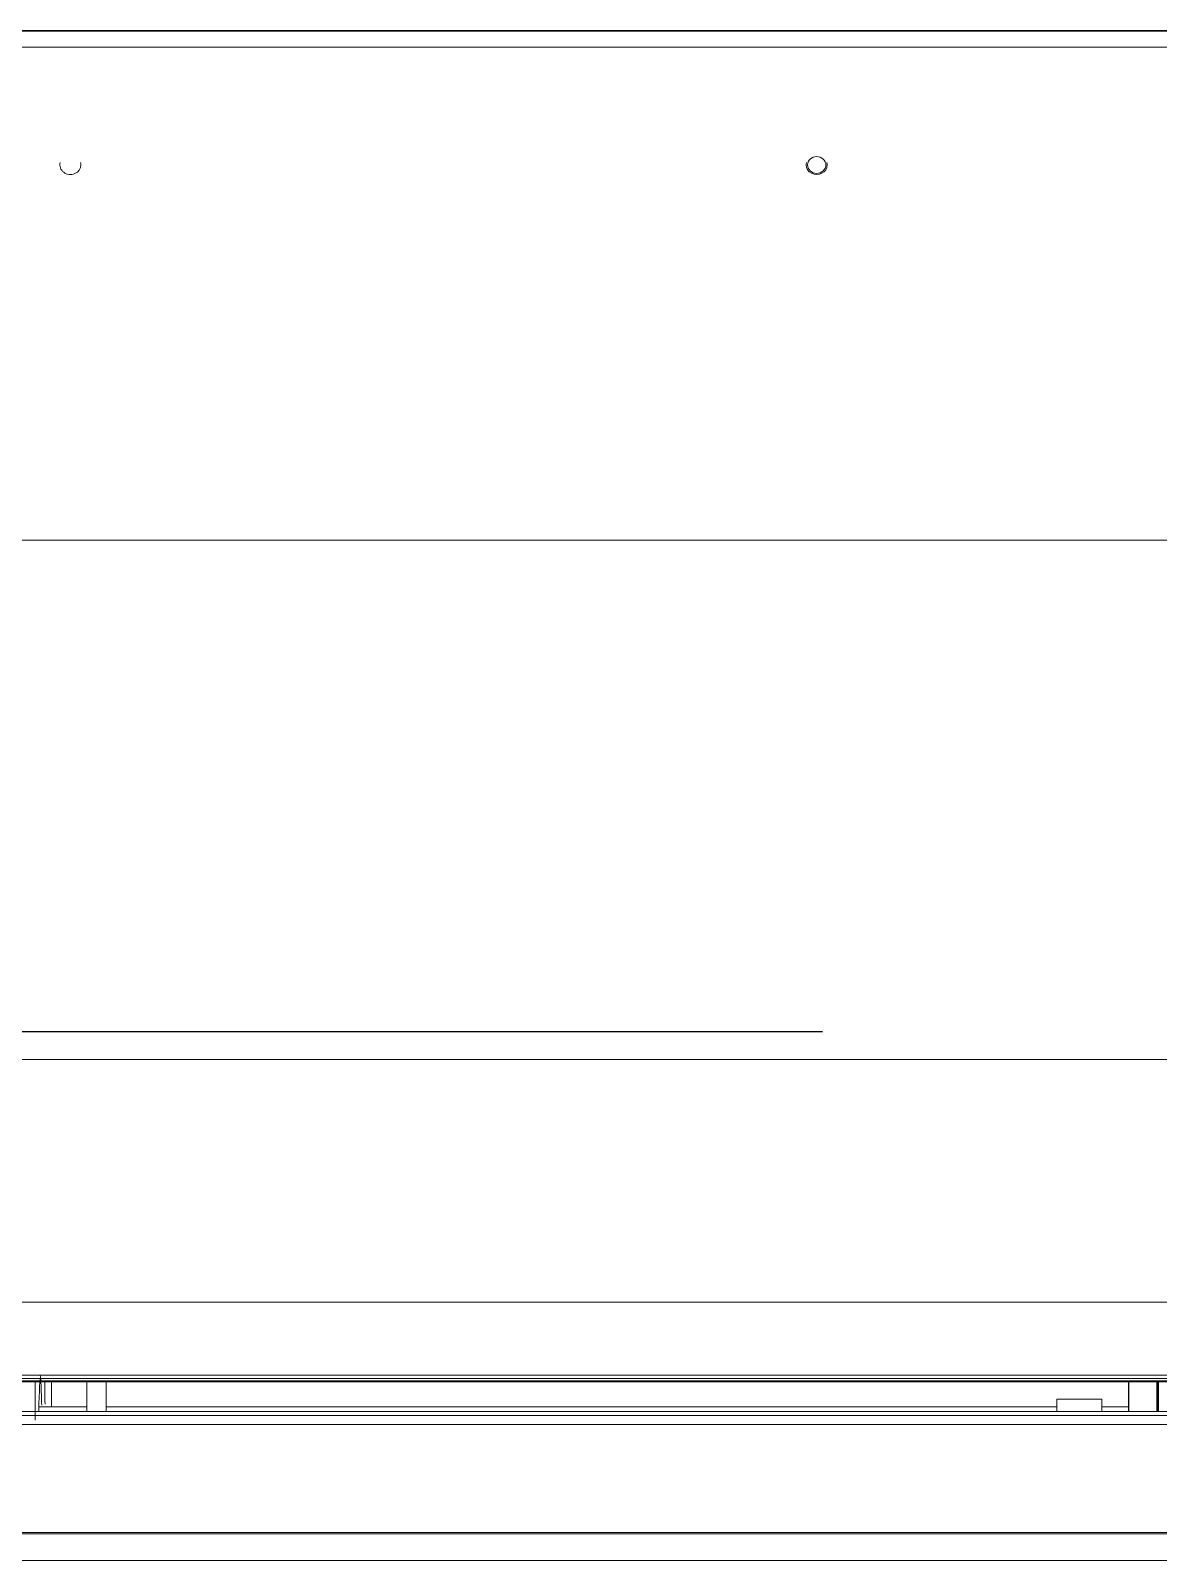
# Model space of a CAD drawing. Header units: inches. Extents: x 3778 to 56227, y -16914 to 35091.
# Drawn here: x 42246.3 to 42332.1, y -12699.2 to -12582.8 of the extents above; entities that cross this region are included whole.
import ezdxf

# ---------------------------------------------------------------- set-up
doc = ezdxf.new("R2010")
doc.units = ezdxf.units.IN
doc.header["$LTSCALE"] = 100
doc.header["$MEASUREMENT"] = 0
doc.linetypes.add('DH-HID2', pattern=[1.2, 0.8, -0.4])
doc.layers.add('2-con', color=2, linetype='Continuous')
doc.layers.add('FU-FURM', color=251, linetype='DH-HID2')
doc.layers.add('mark-B', color=2, linetype='Continuous', lineweight=20)

# ---------------------------------------------------------------- blocks, each defined once
blk = doc.blocks.new('cjscjdeh')
at = {"layer": 'FU-FURM', "color": 8}
blk.add_line((149349.52, 68184.88), (151549.52, 68184.88), dxfattribs=at)
blk = doc.blocks.new('무풍1WAY 대형')
at = {"layer": 'mark-B'}
for p, q in [((-539.75, -391.08), (539.72, -391.08)), ((351.95, -391.08), (351.95, -393.33)), ((351.99, -391.08), (351.99, -393.33)), ((352.06, -391.08), (352.06, -393.33)), ((354.19, -393.33), (354.19, -391.08)), ((354.22, -393.33), (354.22, -391.08)), ((356.26, -391.08), (356.26, -392)), ((356.26, -391.08), (356.26, -392)), ((359.69, -391.08), (359.69, -392)), ((359.69, -391.08), (359.69, -392)), ((431.97, -391.08), (431.97, -393.33)), ((433.46, -393.33), (433.46, -391.08)), ((354.22, -391.43), (356.26, -391.43)), ((354.22, -391.43), (356.26, -391.43)), ((356.26, -392), (359.69, -392)), ((356.26, -392), (359.69, -392)), ((359.69, -391.43), (431.97, -391.43)), ((359.69, -391.43), (431.97, -391.43)), ((433.46, -391.43), (437.1, -391.43)), ((433.46, -391.43), (437.1, -391.43)), ((-550.53, -496.13), (550.96, -496.13)), ((0.01, -496.11), (551.72, -496.11))]:
    blk.add_line(p, q, dxfattribs=at)
for centre, major_axis, ratio, start_param, end_param in [((436.96, -337.15), (0, -56.56), 0.008727, 0.01738, 0.306386), ((436.96, -337.15), (0, -56.56), 0.008727, 0.01738, 0.306386), ((437.59, -402.8), (0, -26.89), 0.008727, 4.233944, 4.349882), ((437.59, -402.8), (0, -26.89), 0.008727, 4.233944, 4.349882), ((377.94, -485.91), (-0.797, 0), 0.913545, 3.141592, 6.283185), ((434.7, -485.91), (-0.797, 0), 0.913545, 2.882904, 6.283185), ((377.94, -485.91), (-0.797, 0), 0.913545, 0, 0.258688), ((377.94, -485.91), (-0.797, 0), 0.913545, 2.882802, 3.141592), ((434.7, -485.91), (-0.797, 0), 0.913545, 0, 0.25879)]:
    blk.add_ellipse(centre, major_axis=major_axis, ratio=ratio, start_param=start_param, end_param=end_param, dxfattribs=at)
blk.add_ellipse((377.94, -485.91), major_axis=(-0.697, 0), ratio=0.913545, dxfattribs=at)
for points in [[(533.89, -379.74), (355.93, -379.74), (177.97, -379.74), (0.01, -379.74)], [(436.14, -393.39), (436.14, -392.75), (436.14, -392.11), (436.13, -391.46)], [(436.64, -393.43), (436.64, -392.84), (436.64, -392.24), (436.63, -391.63)], [(436.64, -393.43), (436.64, -392.84), (436.64, -392.24), (436.63, -391.63)], [(544.79, -399.38), (364.01, -399.38), (183.24, -399.38), (2.46, -399.38)], [(538.74, -417.85), (455.44, -417.85), (372.14, -417.85), (288.84, -417.85)], [(0.87, -457.36), (179.51, -457.36), (358.15, -457.36), (536.79, -457.36)], [(551.59, -494.86), (368.13, -494.86), (184.67, -494.86), (1.21, -494.86)], [(551.58, -496.09), (367.73, -496.09), (183.87, -496.09), (0.01, -496.09)]]:
    blk.add_open_spline(points, degree=3, dxfattribs=at)
for points, knots in [([(0.01, -381.75), (0.68, -381.75), (1.34, -381.75), (4.66, -381.75), (7.32, -381.75), (20.59, -381.75), (31.22, -381.75), (84.33, -381.75), (126.82, -381.75), (290.84, -381.75), (412.36, -381.75), (533.89, -381.75)], [0, 0, 0, 0, 0.003731, 0.003731, 0.018653, 0.018653, 0.078343, 0.078343, 0.317102, 0.317102, 1, 1, 1, 1]), ([(533.89, -381.87), (527.37, -381.87), (520.84, -381.87), (488.22, -381.87), (462.13, -381.87), (383.84, -381.87), (331.64, -381.87), (186.3, -381.87), (93.16, -381.87), (0.01, -381.87)], [0, 0, 0, 0, 0.036661, 0.036661, 0.183304, 0.183304, 0.47659, 0.47659, 1, 1, 1, 1]), ([(0.01, -390.09), (88.99, -390.09), (177.97, -390.09), (311.44, -390.09), (355.93, -390.09), (422.67, -390.09), (444.91, -390.09), (478.28, -390.09), (489.4, -390.09), (506.09, -390.09), (511.65, -390.09), (522.77, -390.09), (528.33, -390.09), (533.89, -390.09)], [0, 0, 0, 0, 0.5, 0.5, 0.75, 0.75, 0.875, 0.875, 0.9375, 0.9375, 0.96875, 0.96875, 1, 1, 1, 1]), ([(533.89, -390.77), (528.33, -390.77), (522.77, -390.77), (511.65, -390.77), (506.09, -390.77), (489.4, -390.77), (456.03, -390.77), (378.18, -390.77), (311.44, -390.77), (177.97, -390.77), (88.99, -390.77), (0.01, -390.77)], [0, 0, 0, 0, 0.03125, 0.03125, 0.0625, 0.0625, 0.125, 0.25, 0.5, 0.5, 1, 1, 1, 1]), ([(436.88, -391.54), (436.9, -392.13), (436.92, -392.63), (436.95, -393.39), (436.97, -393.67), (436.99, -393.84)], [0, 0, 0, 0, 0.500511, 0.500511, 1, 1, 1, 1]), ([(436.88, -391.54), (436.9, -392.13), (436.92, -392.63), (436.95, -393.39), (436.97, -393.67), (436.99, -393.84)], [0, 0, 0, 0, 0.500511, 0.500511, 1, 1, 1, 1]), ([(0.01, -393.33), (89.94, -393.33), (179.86, -393.33), (314.75, -393.33), (382.2, -393.33), (460.88, -393.33), (494.61, -393.33), (511.47, -393.33), (517.09, -393.33), (525.52, -393.33), (528.33, -393.33), (532.54, -393.33), (533.95, -393.33), (536.76, -393.33), (538.16, -393.33), (539.57, -393.33)], [0, 0, 0, 0, 0.5, 0.5, 0.75, 0.875, 0.9375, 0.9375, 0.96875, 0.96875, 0.984375, 0.984375, 0.992188, 0.992188, 1, 1, 1, 1]), ([(539.57, -393.41), (538.16, -393.41), (536.76, -393.41), (533.95, -393.41), (532.54, -393.41), (528.33, -393.41), (525.52, -393.41), (517.09, -393.41), (511.47, -393.41), (494.61, -393.41), (460.88, -393.41), (382.2, -393.41), (224.83, -393.41), (89.94, -393.41), (0.01, -393.41)], [0, 0, 0, 0, 0.007812, 0.007812, 0.015625, 0.015625, 0.03125, 0.03125, 0.0625, 0.0625, 0.125, 0.25, 0.5, 1, 1, 1, 1]), ([(0.01, -393.57), (0.56, -393.57), (1.11, -393.57), (3.86, -393.57), (6.05, -393.57), (17.04, -393.57), (25.82, -393.57), (69.76, -393.57), (104.9, -393.57), (206.14, -393.57), (272.23, -393.57), (340.15, -393.57), (341.99, -393.57), (346.02, -393.57), (348.22, -393.57), (352.61, -393.57), (354.81, -393.57), (361.4, -393.57), (365.79, -393.57), (372.38, -393.57), (374.58, -393.57), (378.97, -393.57), (381.17, -393.57), (387.76, -393.57), (392.15, -393.57), (398.74, -393.57), (400.94, -393.57), (405.33, -393.57), (407.53, -393.57), (411.92, -393.57), (414.12, -393.57), (420.71, -393.57), (425.1, -393.57), (431.69, -393.57), (433.89, -393.57), (438.28, -393.57), (440.48, -393.57), (447.07, -393.57), (451.46, -393.57), (458.05, -393.57), (460.25, -393.57), (464.64, -393.57), (466.84, -393.57), (473.43, -393.57), (477.82, -393.57), (484.41, -393.57), (486.61, -393.57), (491, -393.57), (493.2, -393.57), (499.79, -393.57), (504.18, -393.57), (510.77, -393.57), (512.97, -393.57), (517.36, -393.57), (519.56, -393.57), (526.7, -393.57), (531.64, -393.57), (537.13, -393.57), (537.68, -393.57), (538.68, -393.57), (539.12, -393.57), (539.57, -393.57)], [0, 0, 0, 0, 0.003053, 0.003053, 0.015267, 0.015267, 0.064121, 0.064121, 0.259537, 0.259537, 0.627, 0.627, 0.637219, 0.637219, 0.649432, 0.649432, 0.661646, 0.661646, 0.686073, 0.686073, 0.698286, 0.698286, 0.7105, 0.7105, 0.734927, 0.734927, 0.74714, 0.74714, 0.759354, 0.759354, 0.771567, 0.771567, 0.795994, 0.795994, 0.808208, 0.808208, 0.820421, 0.820421, 0.844848, 0.844848, 0.857062, 0.857062, 0.869276, 0.869276, 0.893703, 0.893703, 0.905916, 0.905916, 0.91813, 0.91813, 0.942557, 0.942557, 0.95477, 0.95477, 0.966984, 0.966984, 0.994463, 0.994463, 0.997517, 0.997517, 1, 1, 1, 1]), ([(539.57, -393.84), (538.9, -393.84), (538.24, -393.84), (537.24, -393.84), (536.91, -393.84), (535.92, -393.84), (535.25, -393.84), (531.93, -393.84), (529.28, -393.84), (516, -393.84), (505.38, -393.84), (452.27, -393.84), (409.78, -393.84), (244.86, -393.84), (122.44, -393.84), (0.01, -393.84)], [0, 0, 0, 0, 0.003691, 0.003691, 0.00553, 0.00553, 0.009221, 0.009221, 0.023987, 0.023987, 0.083049, 0.083049, 0.319298, 0.319298, 1, 1, 1, 1])]:
    blk.add_open_spline(points, degree=3, knots=knots, dxfattribs=at)
blk = doc.blocks.new('dpdjzjs')
at = {"layer": 'mark-B', "rotation": 180}
blk.add_blockref('무풍1WAY 대형', (178654.91, 88751.49), dxfattribs=at)

msp = doc.modelspace()

# ---------------------------------------------------------------- block references
msp.add_blockref('cjscjdeh', (-107842.97, -80843.84))
at = {"layer": '2-con'}
msp.add_blockref('dpdjzjs', (-135970.86, -101830.44), dxfattribs=at)

doc.saveas('drawing.dxf')
